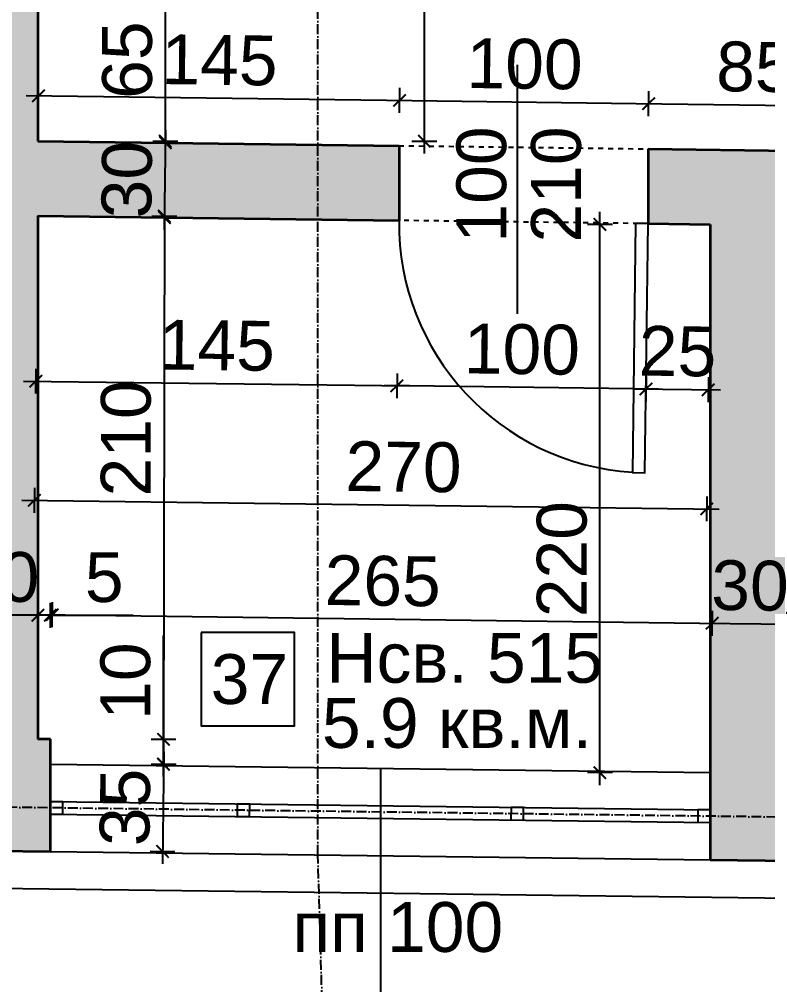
# Model space of a CAD drawing. Header units: inches. Extents: x -72385 to 39588, y -6525 to 66685.
# Drawn here: x -41119.8 to -40819.3, y 1096.1 to 1483.6 of the extents above; entities that cross this region are included whole.
import ezdxf

# ---------------------------------------------------------------- set-up
doc = ezdxf.new("R2010")
doc.units = ezdxf.units.IN
doc.header["$MEASUREMENT"] = 0
doc.linetypes.add('DashDot', pattern=[0.6, 0.4, -0.1, 0, -0.1])
doc.linetypes.add('Hidden', pattern=[0.4, 0.2, -0.2])
for name, color, linetype, lineweight in [('Врати', 251, 'Continuous', 25), ('Изгледни линии', 253, 'Continuous', 25), ('Линия на разрез', 252, 'DashDot', 25), ('Надписи Hсв', 252, 'Continuous', 25), ('Надписи врати', 252, 'Continuous', 25), ('Надписи коти външни', 252, 'Continuous', 25), ('Надписи коти вътрешни', 252, 'Continuous', 25), ('Надписи номера на пом.', 252, 'Continuous', 25), ('Надписи площ', 252, 'Continuous', 25), ('Надписи прозорци', 252, 'Continuous', 25), ('Оси', 252, 'DashDot', 25), ('Прозорци', 251, 'Continuous', 25), ('Пунктир', 253, 'Hidden', 25), ('Разрезни линии', 7, 'Continuous', 35), ('Щрих стени', 254, 'Continuous', 25)]:
    doc.layers.add(name, color=color, linetype=linetype, lineweight=lineweight)
doc.styles.add('Arial Regular', font='arial.ttf')
doc.styles.get("Standard").update_dxf_attribs({"font": 'arial.ttf'})
doc.dimstyles.new('Annotative', dxfattribs={"dimscale": 0, "dimtxt": 20, "dimasz": 5, "dimexe": 5, "dimexo": 5, "dimgap": 5, "dimtad": 1, "dimdec": 0, "dimzin": 0, "dimdsep": 46, "dimtxsty": 'Standard', "dimblk": 'ARCHTICK', "dimcen": 5, "dimdle": 5, "dimadec": 0, "dimazin": 0, "dimtfac": 1, "dimtdec": 0, "dimtofl": 0, "dimtmove": 0, "dimatfit": 3, "dimldrblk": 'ARCHTICK', "dimfxl": 5, "dimfxlon": 1, "dimtolj": 1, "dimtzin": 0, "dimarcsym": 1})

# ---------------------------------------------------------------- blocks, each defined once
blk = doc.blocks.new('_ArchTick')
at = {"color": 0, "linetype": 'ByBlock', "const_width": 0.15}
blk.add_lwpolyline([(-0.5, -0.5), (0.5, 0.5)], dxfattribs=at)
blk = doc.blocks.new('*D1927')
at = {"layer": 'Defpoints', "color": 0, "ltscale": 50, "transparency": 16777216}
for p in [(-41112.59, 1499.73), (-41112.34, 1434.72), (-41061.2, 1434.72)]:
    blk.add_point(p, dxfattribs=at)
at = {"layer": 'Надписи коти вътрешни', "color": 0, "lineweight": -2, "ltscale": 50, "transparency": 16777216}
for p, q in [((-41061.2, 1504.73), (-41061.2, 1429.72)), ((-41066.2, 1499.73), (-41056.2, 1499.73)), ((-41066.2, 1434.72), (-41056.2, 1434.72))]:
    blk.add_line(p, q, dxfattribs=at)
at = {"layer": 'Надписи коти вътрешни', "color": 0, "lineweight": -2, "ltscale": 50, "transparency": 16777216, "xscale": 5, "yscale": 5, "zscale": 5}
for p, rotation in [((-41061.2, 1499.73), 90), ((-41061.2, 1434.72), 270)]:
    blk.add_blockref('_ArchTick', p, dxfattribs=dict(at, rotation=rotation))
at = {"layer": 'Надписи коти вътрешни', "color": 0, "ltscale": 50, "transparency": 16777216, "insert": (-41076.41, 1467.22), "char_height": 20, "attachment_point": 5, "rotation": 90}
blk.add_mtext('\\A1;65', dxfattribs=at)
blk = doc.blocks.new('*D1928')
at = {"layer": 'Defpoints', "color": 0, "ltscale": 50, "transparency": 16777216}
for p in [(-40967.11, 1451.04), (-41112.34, 1434.72), (-40967.34, 1432.87)]:
    blk.add_point(p, dxfattribs=at)
at = {"layer": 'Надписи коти вътрешни', "color": 0, "lineweight": -2, "ltscale": 50, "transparency": 16777216}
for p, q in [((-41112.17, 1447.88), (-41112.04, 1457.88)), ((-40967.17, 1446.04), (-40967.04, 1456.04)), ((-41117.11, 1452.95), (-40962.11, 1450.97))]:
    blk.add_line(p, q, dxfattribs=at)
at = {"layer": 'Надписи коти вътрешни', "color": 0, "lineweight": -2, "ltscale": 50, "transparency": 16777216, "xscale": 5, "yscale": 5, "zscale": 5}
for p, rotation in [((-41112.11, 1452.88), 179.2706286525491), ((-40967.11, 1451.04), 359.2706286525491)]:
    blk.add_blockref('_ArchTick', p, dxfattribs=dict(at, rotation=rotation))
at = {"layer": 'Надписи коти вътрешни', "color": 0, "ltscale": 50, "transparency": 16777216, "insert": (-41039.41, 1467.17), "char_height": 20, "attachment_point": 5, "rotation": 359.2706}
blk.add_mtext('\\A1;145', dxfattribs=at)
blk = doc.blocks.new('*D1929')
at = {"layer": 'Defpoints', "color": 0, "ltscale": 50, "transparency": 16777216}
for p in [(-40867.11, 1449.76), (-40967.34, 1432.87), (-40867.34, 1431.6)]:
    blk.add_point(p, dxfattribs=at)
at = {"layer": 'Надписи коти вътрешни', "color": 0, "lineweight": -2, "ltscale": 50, "transparency": 16777216}
for p, q in [((-40967.17, 1446.04), (-40967.04, 1456.04)), ((-40867.17, 1444.76), (-40867.04, 1454.76)), ((-40972.11, 1451.1), (-40862.11, 1449.7))]:
    blk.add_line(p, q, dxfattribs=at)
at = {"layer": 'Надписи коти вътрешни', "color": 0, "lineweight": -2, "ltscale": 50, "transparency": 16777216, "xscale": 5, "yscale": 5, "zscale": 5}
for p, rotation in [((-40967.11, 1451.04), 179.2706286525463), ((-40867.11, 1449.76), 359.2706286525462)]:
    blk.add_blockref('_ArchTick', p, dxfattribs=dict(at, rotation=rotation))
at = {"layer": 'Надписи коти вътрешни', "color": 0, "ltscale": 50, "transparency": 16777216, "insert": (-40916.91, 1465.61), "char_height": 20, "attachment_point": 5, "rotation": 359.2706}
blk.add_mtext('\\A1;100', dxfattribs=at)
blk = doc.blocks.new('*D1930')
at = {"layer": 'Defpoints', "color": 0, "ltscale": 50, "transparency": 16777216}
for p in [(-40782.11, 1448.68), (-40867.34, 1431.6), (-40782.34, 1430.52)]:
    blk.add_point(p, dxfattribs=at)
at = {"layer": 'Надписи коти вътрешни', "color": 0, "lineweight": -2, "ltscale": 50, "transparency": 16777216}
for p, q in [((-40867.17, 1444.76), (-40867.04, 1454.76)), ((-40782.17, 1443.68), (-40782.04, 1453.68)), ((-40872.11, 1449.83), (-40777.11, 1448.62))]:
    blk.add_line(p, q, dxfattribs=at)
at = {"layer": 'Надписи коти вътрешни', "color": 0, "lineweight": -2, "ltscale": 50, "transparency": 16777216, "xscale": 5, "yscale": 5, "zscale": 5}
for p, rotation in [((-40867.11, 1449.76), 179.2706286525463), ((-40782.11, 1448.68), 359.2706286525462)]:
    blk.add_blockref('_ArchTick', p, dxfattribs=dict(at, rotation=rotation))
at = {"layer": 'Надписи коти вътрешни', "color": 0, "ltscale": 50, "transparency": 16777216, "insert": (-40824.41, 1464.43), "char_height": 20, "attachment_point": 5, "rotation": 359.2706}
blk.add_mtext('\\A1;85', dxfattribs=at)
blk = doc.blocks.new('*D1949')
at = {"layer": 'Defpoints', "color": 0, "ltscale": 50, "transparency": 16777216}
for p in [(-41111.16, 1527.5), (-41112.34, 1434.72), (-40615.38, 1428.39)]:
    blk.add_point(p, dxfattribs=at)
at = {"layer": 'Надписи коти вътрешни', "color": 0, "lineweight": -2, "ltscale": 50, "transparency": 16777216}
for p, q in [((-41111.22, 1522.5), (-41111.09, 1532.5)), ((-40609.2, 1521.11), (-41116.16, 1527.57)), ((-40614.26, 1516.18), (-40614.13, 1526.17))]:
    blk.add_line(p, q, dxfattribs=at)
at = {"layer": 'Надписи коти вътрешни', "color": 0, "lineweight": -2, "ltscale": 50, "transparency": 16777216, "xscale": 5, "yscale": 5, "zscale": 5}
for p, rotation in [((-41111.16, 1527.5), 179.27062686898), ((-40614.2, 1521.18), 359.27062686898)]:
    blk.add_blockref('_ArchTick', p, dxfattribs=dict(at, rotation=rotation))
at = {"layer": 'Надписи коти вътрешни', "color": 0, "ltscale": 50, "transparency": 16777216, "insert": (-40862.48, 1539.55), "char_height": 20, "attachment_point": 5, "rotation": 359.2706}
blk.add_mtext('\\A1;497', dxfattribs=at)
blk = doc.blocks.new('*D1950')
at = {"layer": 'Defpoints', "color": 0, "ltscale": 50, "transparency": 16777216}
for p in [(-41112.34, 1404.71), (-40967.34, 1402.87), (-40968.18, 1336.5)]:
    blk.add_point(p, dxfattribs=at)
at = {"layer": 'Надписи коти вътрешни', "color": 0, "lineweight": -2, "ltscale": 50, "transparency": 16777216}
for p, q in [((-41113.12, 1343.35), (-41113.25, 1333.35)), ((-40968.12, 1341.5), (-40968.25, 1331.5)), ((-41118.18, 1338.41), (-40963.18, 1336.44))]:
    blk.add_line(p, q, dxfattribs=at)
at = {"layer": 'Надписи коти вътрешни', "color": 0, "lineweight": -2, "ltscale": 50, "transparency": 16777216, "xscale": 5, "yscale": 5, "zscale": 5}
for p, rotation in [((-41113.18, 1338.35), 179.2706286525476), ((-40968.18, 1336.5), 359.2706286525476)]:
    blk.add_blockref('_ArchTick', p, dxfattribs=dict(at, rotation=rotation))
at = {"layer": 'Надписи коти вътрешни', "color": 0, "ltscale": 50, "transparency": 16777216, "insert": (-41040.49, 1352.64), "char_height": 20, "attachment_point": 5, "rotation": 359.2706}
blk.add_mtext('\\A1;145', dxfattribs=at)
blk = doc.blocks.new('*D1951')
at = {"layer": 'Defpoints', "color": 0, "ltscale": 50, "transparency": 16777216}
for p in [(-40967.34, 1402.87), (-40867.34, 1401.6), (-40968.18, 1336.5)]:
    blk.add_point(p, dxfattribs=at)
at = {"layer": 'Надписи коти вътрешни', "color": 0, "lineweight": -2, "ltscale": 50, "transparency": 16777216}
for p, q in [((-40968.12, 1341.5), (-40968.25, 1331.5)), ((-40868.12, 1340.23), (-40868.25, 1330.23)), ((-40863.18, 1335.17), (-40973.18, 1336.57))]:
    blk.add_line(p, q, dxfattribs=at)
at = {"layer": 'Надписи коти вътрешни', "color": 0, "lineweight": -2, "ltscale": 50, "transparency": 16777216, "xscale": 5, "yscale": 5, "zscale": 5}
for p, rotation in [((-40968.18, 1336.5), 179.2706286525463), ((-40868.18, 1335.23), 359.2706286525462)]:
    blk.add_blockref('_ArchTick', p, dxfattribs=dict(at, rotation=rotation))
at = {"layer": 'Надписи коти вътрешни', "color": 0, "ltscale": 50, "transparency": 16777216, "insert": (-40917.99, 1351.08), "char_height": 20, "attachment_point": 5, "rotation": 359.2706}
blk.add_mtext('\\A1;100', dxfattribs=at)
blk = doc.blocks.new('*D1952')
at = {"layer": 'Defpoints', "color": 0, "ltscale": 50, "transparency": 16777216}
for p in [(-40867.34, 1401.6), (-40842.34, 1401.28), (-40843.18, 1334.91)]:
    blk.add_point(p, dxfattribs=at)
at = {"layer": 'Надписи коти вътрешни', "color": 0, "lineweight": -2, "ltscale": 50, "transparency": 16777216}
for p, q in [((-40868.12, 1340.23), (-40868.25, 1330.23)), ((-40843.12, 1339.91), (-40843.25, 1329.91)), ((-40873.18, 1335.29), (-40838.18, 1334.85))]:
    blk.add_line(p, q, dxfattribs=at)
at = {"layer": 'Надписи коти вътрешни', "color": 0, "lineweight": -2, "ltscale": 50, "transparency": 16777216, "xscale": 5, "yscale": 5, "zscale": 5}
for p, rotation in [((-40868.18, 1335.23), 179.2706286525463), ((-40843.18, 1334.91), 359.2706286525462)]:
    blk.add_blockref('_ArchTick', p, dxfattribs=dict(at, rotation=rotation))
at = {"layer": 'Надписи коти вътрешни', "color": 0, "ltscale": 50, "transparency": 16777216, "insert": (-40855.49, 1350.28), "char_height": 20, "attachment_point": 5, "rotation": 359.2706}
blk.add_mtext('\\A1;25', dxfattribs=at)
blk = doc.blocks.new('*D8291')
at = {"layer": 'Defpoints', "color": 0, "ltscale": 50, "transparency": 16777216}
for p in [(-41112.34, 1404.71), (-41112.66, 1194.7), (-41061.9, 1194.62)]:
    blk.add_point(p, dxfattribs=at)
at = {"layer": 'Надписи коти вътрешни', "color": 0, "lineweight": -2, "ltscale": 50, "transparency": 16777216}
for p, q in [((-41061.57, 1409.64), (-41061.91, 1189.62)), ((-41066.58, 1404.65), (-41056.58, 1404.63)), ((-41066.9, 1194.63), (-41056.9, 1194.62))]:
    blk.add_line(p, q, dxfattribs=at)
at = {"layer": 'Надписи коти вътрешни', "color": 0, "lineweight": -2, "ltscale": 50, "transparency": 16777216, "xscale": 5, "yscale": 5, "zscale": 5}
for p, rotation in [((-41061.58, 1404.64), 89.91317784956385), ((-41061.9, 1194.62), 269.9131778495639)]:
    blk.add_blockref('_ArchTick', p, dxfattribs=dict(at, rotation=rotation))
at = {"layer": 'Надписи коти вътрешни', "color": 0, "ltscale": 50, "transparency": 16777216, "insert": (-41076.93, 1315.39), "char_height": 20, "attachment_point": 5, "rotation": 89.9132}
blk.add_mtext('\\A1;210', dxfattribs=at)
blk = doc.blocks.new('*D7970')
at = {"layer": 'Defpoints', "color": 0, "ltscale": 50, "transparency": 16777216}
for p in [(-41107.34, 1194.63), (-41061.91, 1194.63), (-41107.34, 1184.63)]:
    blk.add_point(p, dxfattribs=at)
at = {"layer": 'Надписи коти вътрешни', "color": 0, "lineweight": -2, "ltscale": 50, "transparency": 16777216}
for p, q in [((-41061.91, 1194.63), (-41061.91, 1236.33)), ((-41066.91, 1194.63), (-41056.91, 1194.63)), ((-41061.91, 1179.63), (-41061.91, 1194.63)), ((-41066.91, 1184.63), (-41056.91, 1184.63))]:
    blk.add_line(p, q, dxfattribs=at)
at = {"layer": 'Надписи коти вътрешни', "color": 0, "lineweight": -2, "ltscale": 50, "transparency": 16777216, "xscale": 5, "yscale": 5, "zscale": 5}
for p, rotation in [((-41061.91, 1194.63), 90), ((-41061.91, 1184.63), 270)]:
    blk.add_blockref('_ArchTick', p, dxfattribs=dict(at, rotation=rotation))
at = {"layer": 'Надписи коти вътрешни', "color": 0, "ltscale": 50, "transparency": 16777216, "insert": (-41077.12, 1217.98), "char_height": 20, "attachment_point": 5, "rotation": 90}
blk.add_mtext('\\A1;10', dxfattribs=at)
blk = doc.blocks.new('*D8290')
at = {"layer": 'Defpoints', "color": 0, "ltscale": 50, "transparency": 16777216}
for p in [(-40886.67, 1401.28), (-40842.34, 1401.28), (-40842.34, 1181.26)]:
    blk.add_point(p, dxfattribs=at)
at = {"layer": 'Надписи коти вътрешни', "color": 0, "lineweight": -2, "ltscale": 50, "transparency": 16777216}
for p, q in [((-40886.67, 1176.26), (-40886.67, 1406.28)), ((-40881.67, 1401.28), (-40891.67, 1401.28)), ((-40881.67, 1181.26), (-40891.67, 1181.26))]:
    blk.add_line(p, q, dxfattribs=at)
at = {"layer": 'Надписи коти вътрешни', "color": 0, "lineweight": -2, "ltscale": 50, "transparency": 16777216, "xscale": 5, "yscale": 5, "zscale": 5}
for p, rotation in [((-40886.67, 1401.28), 90), ((-40886.67, 1181.26), 270)]:
    blk.add_blockref('_ArchTick', p, dxfattribs=dict(at, rotation=rotation))
at = {"layer": 'Надписи коти вътрешни', "color": 0, "ltscale": 50, "transparency": 16777216, "insert": (-40901.88, 1266.92), "char_height": 20, "attachment_point": 5, "rotation": 90}
blk.add_mtext('\\A1;220', dxfattribs=at)
blk = doc.blocks.new('*D8286')
at = {"layer": 'Defpoints', "color": 0, "ltscale": 50, "transparency": 16777216}
for p in [(-41112.34, 1404.71), (-40842.34, 1401.28), (-40843.79, 1287.11)]:
    blk.add_point(p, dxfattribs=at)
at = {"layer": 'Надписи коти вътрешни', "color": 0, "lineweight": -2, "ltscale": 50, "transparency": 16777216}
for p, q in [((-41113.73, 1295.55), (-41113.85, 1285.55)), ((-41118.79, 1290.61), (-40838.79, 1287.05)), ((-40843.73, 1292.11), (-40843.85, 1282.11))]:
    blk.add_line(p, q, dxfattribs=at)
at = {"layer": 'Надписи коти вътрешни', "color": 0, "lineweight": -2, "ltscale": 50, "transparency": 16777216, "xscale": 5, "yscale": 5, "zscale": 5}
for p, rotation in [((-41113.79, 1290.55), 179.270628652547), ((-40843.79, 1287.11), 359.270628652547)]:
    blk.add_blockref('_ArchTick', p, dxfattribs=dict(at, rotation=rotation))
at = {"layer": 'Надписи коти вътрешни', "color": 0, "ltscale": 50, "transparency": 16777216, "insert": (-40965.52, 1303.88), "char_height": 20, "attachment_point": 5, "rotation": 359.2706}
blk.add_mtext('\\A1;270', dxfattribs=at)
blk = doc.blocks.new('*D1900')
at = {"layer": 'Defpoints', "color": 0, "ltscale": 50, "transparency": 16777216}
for p in [(-40841.57, 1241.22), (-41107.34, 1184.63), (-40842.34, 1181.26)]:
    blk.add_point(p, dxfattribs=at)
at = {"layer": 'Надписи коти вътрешни', "color": 0, "lineweight": -2, "ltscale": 50, "transparency": 16777216}
for p, q in [((-41106.64, 1239.6), (-41106.51, 1249.6)), ((-41111.57, 1244.66), (-40836.57, 1241.16)), ((-40841.64, 1236.22), (-40841.51, 1246.22))]:
    blk.add_line(p, q, dxfattribs=at)
at = {"layer": 'Надписи коти вътрешни', "color": 0, "lineweight": -2, "ltscale": 50, "transparency": 16777216, "xscale": 5, "yscale": 5, "zscale": 5}
for p, rotation in [((-41106.57, 1244.6), 179.2706286525478), ((-40841.57, 1241.22), 359.2706286525477)]:
    blk.add_blockref('_ArchTick', p, dxfattribs=dict(at, rotation=rotation))
at = {"layer": 'Надписи коти вътрешни', "color": 0, "ltscale": 50, "transparency": 16777216, "insert": (-40973.88, 1258.12), "char_height": 20, "attachment_point": 5, "rotation": 359.2706}
blk.add_mtext('\\A1;265', dxfattribs=at)
blk = doc.blocks.new('*D1955')
at = {"layer": 'Defpoints', "color": 0, "ltscale": 50, "transparency": 16777216}
for p in [(-41112.34, 1754.74), (-40957.15, 1754.74), (-41112.34, 1434.72)]:
    blk.add_point(p, dxfattribs=at)
at = {"layer": 'Надписи коти вътрешни', "color": 0, "lineweight": -2, "ltscale": 50, "transparency": 16777216}
for p, q in [((-40957.15, 1429.72), (-40957.15, 1759.74)), ((-40962.15, 1754.74), (-40952.15, 1754.74)), ((-40962.15, 1434.72), (-40952.15, 1434.72))]:
    blk.add_line(p, q, dxfattribs=at)
at = {"layer": 'Надписи коти вътрешни', "color": 0, "lineweight": -2, "ltscale": 50, "transparency": 16777216, "xscale": 5, "yscale": 5, "zscale": 5}
for p, rotation in [((-40957.15, 1754.74), 90), ((-40957.15, 1434.72), 270)]:
    blk.add_blockref('_ArchTick', p, dxfattribs=dict(at, rotation=rotation))
at = {"layer": 'Надписи коти вътрешни', "color": 0, "ltscale": 50, "transparency": 16777216, "insert": (-40972.37, 1594.73), "char_height": 20, "attachment_point": 5, "rotation": 90}
blk.add_mtext('\\A1;320', dxfattribs=at)
blk = doc.blocks.new('*D6354')
at = {"layer": 'Defpoints', "color": 0, "ltscale": 50, "transparency": 16777216}
for p in [(-41142.34, 1150.08), (-41107.34, 1149.63), (-41110.3, 917.15)]:
    blk.add_point(p, dxfattribs=at)
at = {"layer": 'Надписи коти външни', "color": 0, "lineweight": -2, "ltscale": 50, "transparency": 16777216}
for p, q in [((-41145.23, 922.59), (-41145.36, 912.6)), ((-41110.23, 922.15), (-41110.36, 912.15)), ((-41150.3, 917.66), (-41105.3, 917.09))]:
    blk.add_line(p, q, dxfattribs=at)
at = {"layer": 'Надписи коти външни', "color": 0, "lineweight": -2, "ltscale": 50, "transparency": 16777216, "xscale": 5, "yscale": 5, "zscale": 5}
for p, rotation in [((-41145.3, 917.59), 179.2706286525405), ((-41110.3, 917.15), 359.2706286525404)]:
    blk.add_blockref('_ArchTick', p, dxfattribs=dict(at, rotation=rotation))
at = {"layer": 'Надписи коти външни', "color": 0, "ltscale": 50, "transparency": 16777216, "insert": (-41127.6, 932.59), "char_height": 20, "attachment_point": 5, "rotation": 359.2706}
blk.add_mtext('\\A1;35', dxfattribs=at)
blk = doc.blocks.new('*D6355')
at = {"layer": 'Defpoints', "color": 0, "ltscale": 50, "transparency": 16777216}
for p in [(-41107.34, 1149.63), (-40842.34, 1146.26), (-40845.3, 913.78)]:
    blk.add_point(p, dxfattribs=at)
at = {"layer": 'Надписи коти външни', "color": 0, "lineweight": -2, "ltscale": 50, "transparency": 16777216}
for p, q in [((-41110.23, 922.15), (-41110.36, 912.15)), ((-40845.23, 918.78), (-40845.36, 908.78)), ((-41115.3, 917.21), (-40840.3, 913.71))]:
    blk.add_line(p, q, dxfattribs=at)
at = {"layer": 'Надписи коти външни', "color": 0, "lineweight": -2, "ltscale": 50, "transparency": 16777216, "xscale": 5, "yscale": 5, "zscale": 5}
for p, rotation in [((-41110.3, 917.15), 179.270628652547), ((-40845.3, 913.78), 359.270628652547)]:
    blk.add_blockref('_ArchTick', p, dxfattribs=dict(at, rotation=rotation))
at = {"layer": 'Надписи коти външни', "color": 0, "ltscale": 50, "transparency": 16777216, "insert": (-40977.6, 930.67), "char_height": 20, "attachment_point": 5, "rotation": 359.2706}
blk.add_mtext('\\A1;265', dxfattribs=at)
blk = doc.blocks.new('*D6396')
at = {"layer": 'Defpoints', "color": 0, "ltscale": 50, "transparency": 16777216}
for p in [(-40842.34, 1146.26), (-40807.34, 1145.81), (-40810.3, 913.33)]:
    blk.add_point(p, dxfattribs=at)
at = {"layer": 'Надписи коти външни', "color": 0, "lineweight": -2, "ltscale": 50, "transparency": 16777216}
for p, q in [((-40845.23, 918.78), (-40845.36, 908.78)), ((-40810.23, 918.33), (-40810.36, 908.33)), ((-40850.3, 913.84), (-40805.3, 913.27))]:
    blk.add_line(p, q, dxfattribs=at)
at = {"layer": 'Надписи коти външни', "color": 0, "lineweight": -2, "ltscale": 50, "transparency": 16777216, "xscale": 5, "yscale": 5, "zscale": 5}
for p, rotation in [((-40845.3, 913.78), 179.2706286525522), ((-40810.3, 913.33), 359.2706286525522)]:
    blk.add_blockref('_ArchTick', p, dxfattribs=dict(at, rotation=rotation))
at = {"layer": 'Надписи коти външни', "color": 0, "ltscale": 50, "transparency": 16777216, "insert": (-40827.6, 928.77), "char_height": 20, "attachment_point": 5, "rotation": 359.2706}
blk.add_mtext('\\A1;35', dxfattribs=at)
blk = doc.blocks.new('*D6427')
at = {"layer": 'Defpoints', "color": 0, "ltscale": 50, "transparency": 16777216}
for p in [(-52317.34, 1292.34), (-40222.34, 1138.36), (-40226.57, 805.89)]:
    blk.add_point(p, dxfattribs=at)
at = {"layer": 'Надписи коти външни', "color": 0, "lineweight": -2, "ltscale": 50, "transparency": 16777216}
for p, q in [((-52321.51, 964.87), (-52321.63, 954.87)), ((-52326.57, 959.93), (-40221.57, 805.83)), ((-40226.51, 810.89), (-40226.63, 800.89))]:
    blk.add_line(p, q, dxfattribs=at)
at = {"layer": 'Надписи коти външни', "color": 0, "lineweight": -2, "ltscale": 50, "transparency": 16777216, "xscale": 5, "yscale": 5, "zscale": 5}
for p, rotation in [((-52321.57, 959.87), 179.2706286525472), ((-40226.57, 805.89), 359.2706286525473)]:
    blk.add_blockref('_ArchTick', p, dxfattribs=dict(at, rotation=rotation))
at = {"layer": 'Надписи коти външни', "color": 0, "ltscale": 50, "transparency": 16777216, "insert": (-46273.88, 898.09), "char_height": 20, "attachment_point": 5, "rotation": 359.2706}
blk.add_mtext('\\A1;12095', dxfattribs=at)
blk = doc.blocks.new('*D7909')
at = {"layer": 'Defpoints', "color": 0, "ltscale": 10, "transparency": 16777216}
for p in [(-41107.34, 1244.42), (-41112.34, 1194.7), (-41107.34, 1194.7)]:
    blk.add_point(p, dxfattribs=at)
at = {"layer": 'Надписи коти вътрешни', "color": 0, "lineweight": -2, "ltscale": 10, "transparency": 16777216}
for p, q in [((-41112.34, 1239.42), (-41112.34, 1249.42)), ((-41107.34, 1239.42), (-41107.34, 1249.42)), ((-41112.34, 1244.42), (-41117.34, 1244.42)), ((-41107.34, 1244.42), (-41074.08, 1244.42))]:
    blk.add_line(p, q, dxfattribs=at)
at = {"layer": 'Надписи коти вътрешни', "color": 0, "lineweight": -2, "ltscale": 10, "transparency": 16777216, "xscale": 5, "yscale": 5, "zscale": 5}
blk.add_blockref('_ArchTick', (-41112.34, 1244.42), dxfattribs=at)
at = {"layer": 'Надписи коти вътрешни', "color": 0, "lineweight": -2, "ltscale": 10, "transparency": 16777216, "xscale": 5, "yscale": 5, "zscale": 5, "rotation": 180}
blk.add_blockref('_ArchTick', (-41107.34, 1244.42), dxfattribs=at)
at = {"layer": 'Надписи коти вътрешни', "color": 0, "ltscale": 10, "transparency": 16777216, "insert": (-41085.71, 1259.59), "char_height": 20, "attachment_point": 5}
blk.add_mtext('\\A1;5', dxfattribs=at)
blk = doc.blocks.new('*D7910')
at = {"layer": 'Defpoints', "color": 0, "ltscale": 10, "transparency": 16777216}
for p in [(-40811.57, 1240.84), (-40842.34, 1181.26), (-40812.34, 1180.88)]:
    blk.add_point(p, dxfattribs=at)
at = {"layer": 'Надписи коти вътрешни', "color": 0, "lineweight": -2, "ltscale": 10, "transparency": 16777216}
for p, q in [((-40841.64, 1236.22), (-40841.51, 1246.22)), ((-40811.64, 1235.84), (-40811.51, 1245.84)), ((-40846.57, 1241.29), (-40806.57, 1240.78))]:
    blk.add_line(p, q, dxfattribs=at)
at = {"layer": 'Надписи коти вътрешни', "color": 0, "lineweight": -2, "ltscale": 10, "transparency": 16777216, "xscale": 5, "yscale": 5, "zscale": 5}
for p, rotation in [((-40841.57, 1241.22), 179.2706286526192), ((-40811.57, 1240.84), 359.2706286526192)]:
    blk.add_blockref('_ArchTick', p, dxfattribs=dict(at, rotation=rotation))
at = {"layer": 'Надписи коти вътрешни', "color": 0, "ltscale": 10, "transparency": 16777216, "insert": (-40826.38, 1256.25), "char_height": 20, "attachment_point": 5, "rotation": 359.2706}
blk.add_mtext('\\A1;30', dxfattribs=at)
blk = doc.blocks.new('*D7969')
at = {"layer": 'Defpoints', "color": 0, "ltscale": 10, "transparency": 16777216}
for p in [(-41112.34, 1434.72), (-41112.72, 1404.72), (-41061.53, 1404.07)]:
    blk.add_point(p, dxfattribs=at)
at = {"layer": 'Надписи коти вътрешни', "color": 0, "lineweight": -2, "ltscale": 10, "transparency": 16777216}
for p, q in [((-41061.08, 1439.07), (-41061.59, 1399.07)), ((-41066.14, 1434.13), (-41056.15, 1434)), ((-41066.53, 1404.13), (-41056.53, 1404))]:
    blk.add_line(p, q, dxfattribs=at)
at = {"layer": 'Надписи коти вътрешни', "color": 0, "lineweight": -2, "ltscale": 10, "transparency": 16777216, "xscale": 5, "yscale": 5, "zscale": 5}
for p, rotation in [((-41061.15, 1434.07), 89.27062865254923), ((-41061.53, 1404.07), 269.2706286525492)]:
    blk.add_blockref('_ArchTick', p, dxfattribs=dict(at, rotation=rotation))
at = {"layer": 'Надписи коти вътрешни', "color": 0, "ltscale": 10, "transparency": 16777216, "insert": (-41076.55, 1419.26), "char_height": 20, "attachment_point": 5, "rotation": 89.2706}
blk.add_mtext('\\A1;30', dxfattribs=at)
blk = doc.blocks.new('*D7978')
at = {"layer": 'Defpoints', "color": 0, "ltscale": 10, "transparency": 16777216}
for p in [(-41142.34, 1244.42), (-41142.34, 1194.7), (-41112.34, 1194.7)]:
    blk.add_point(p, dxfattribs=at)
at = {"layer": 'Надписи коти вътрешни', "color": 0, "lineweight": -2, "ltscale": 10, "transparency": 16777216}
for p, q in [((-41142.34, 1239.42), (-41142.34, 1249.42)), ((-41112.34, 1239.42), (-41112.34, 1249.42)), ((-41107.34, 1244.42), (-41147.34, 1244.42))]:
    blk.add_line(p, q, dxfattribs=at)
at = {"layer": 'Надписи коти вътрешни', "color": 0, "lineweight": -2, "ltscale": 10, "transparency": 16777216, "xscale": 5, "yscale": 5, "zscale": 5, "rotation": 180}
blk.add_blockref('_ArchTick', (-41142.34, 1244.42), dxfattribs=at)
at = {"layer": 'Надписи коти вътрешни', "color": 0, "lineweight": -2, "ltscale": 10, "transparency": 16777216, "xscale": 5, "yscale": 5, "zscale": 5}
blk.add_blockref('_ArchTick', (-41112.34, 1244.42), dxfattribs=at)
at = {"layer": 'Надписи коти вътрешни', "color": 0, "ltscale": 10, "transparency": 16777216, "insert": (-41127.34, 1259.64), "char_height": 20, "attachment_point": 5}
blk.add_mtext('\\A1;30', dxfattribs=at)
blk = doc.blocks.new('*D8077')
at = {"layer": 'Defpoints', "color": 0, "ltscale": 10, "transparency": 16777216}
for p in [(-41102.87, 1185.15), (-41103.31, 1150.16), (-41062.3, 1149.64)]:
    blk.add_point(p, dxfattribs=at)
at = {"layer": 'Надписи коти вътрешни', "color": 0, "lineweight": -2, "ltscale": 10, "transparency": 16777216}
for p, q in [((-41061.79, 1189.63), (-41062.36, 1144.64)), ((-41066.85, 1184.7), (-41056.85, 1184.57)), ((-41067.3, 1149.7), (-41057.3, 1149.57))]:
    blk.add_line(p, q, dxfattribs=at)
at = {"layer": 'Надписи коти вътрешни', "color": 0, "lineweight": -2, "ltscale": 10, "transparency": 16777216, "xscale": 5, "yscale": 5, "zscale": 5}
for p, rotation in [((-41061.85, 1184.63), 89.2706286525334), ((-41062.3, 1149.64), 269.2706286525334)]:
    blk.add_blockref('_ArchTick', p, dxfattribs=dict(at, rotation=rotation))
at = {"layer": 'Надписи коти вътрешни', "color": 0, "ltscale": 10, "transparency": 16777216, "insert": (-41077.29, 1167.33), "char_height": 20, "attachment_point": 5, "rotation": 89.2706}
blk.add_mtext('\\A1;35', dxfattribs=at)

msp = doc.modelspace()

# ---------------------------------------------------------------- hatches: boundary and pattern name
at = {"layer": 'Щрих стени', "ltscale": 10}
h = msp.add_hatch(color=256, dxfattribs=at)
h.dxf.hatch_style = 1
h.paths.add_polyline_path([(-41112.34, 1404.71), (-40967.34, 1402.87), (-40967.34, 1432.87), (-41112.34, 1434.72), (-41112.34, 1499.72), (-41142.34, 1500.1), (-41142.34, 1150.08), (-41107.34, 1149.63), (-41107.34, 1194.63), (-41112.34, 1194.7)])
h.paths.add_polyline_path([(-40782.34, 1430.52), (-40867.34, 1431.6), (-40867.34, 1401.6), (-40842.34, 1401.28), (-40842.34, 1181.26), (-40842.34, 1146.26), (-40807.34, 1145.81), (-40807.34, 1180.81), (-40812.34, 1180.88), (-40812.34, 1400.9), (-40782.34, 1400.51)])
h.paths.add_polyline_path([(-40207.34, 1423.2), (-40682.34, 1429.24), (-40682.34, 1399.24), (-40337.34, 1394.85), (-40337.34, 1379.85), (-40257.34, 1378.83), (-40257.34, 1173.81), (-40542.34, 1177.44), (-40542.34, 1142.44), (-40222.34, 1138.36), (-40222.34, 1403.39), (-40207.34, 1403.19)])
h.paths.add_polyline_path([(-40222.34, 2498.47), (-40257.34, 2498.92), (-40257.34, 1773.86), (-40422.34, 1775.96), (-40422.34, 1815.96), (-40452.34, 1816.35), (-40452.34, 1776.34), (-40932.34, 1782.45), (-40932.34, 1807.46), (-40962.34, 1807.84), (-40962.34, 1782.84), (-40987.34, 1783.15), (-40987.34, 1753.15), (-40207.34, 1743.22), (-40207.34, 1763.22), (-40222.34, 1763.41)])
h.paths.add_polyline_path([(-40932.34, 2757.53), (-40917.34, 2757.34), (-40917.34, 2787.34), (-40962.34, 2787.92), (-40962.34, 1907.85), (-40932.34, 1907.46)])
h.paths.add_polyline_path([(-40422.34, 2781.04), (-40662.34, 2784.1), (-40662.34, 2809.1), (-40692.34, 2809.48), (-40692.34, 2784.48), (-40817.34, 2786.07), (-40817.34, 2756.07), (-40452.34, 2751.42), (-40452.34, 1916.35), (-40422.34, 1915.97)])
h.paths.add_polyline_path([(-40662.34, 2384.07), (-40697.34, 2384.51), (-40697.34, 2339.51), (-40662.34, 2339.06)], flags=17)
h.paths.add_polyline_path([(-40222.34, 2973.51), (-40717.34, 2979.81), (-40717.34, 2964.81), (-40742.34, 2965.13), (-40742.34, 2945.13), (-40692.34, 2944.49), (-40692.34, 2939.49), (-40662.34, 2939.11), (-40662.34, 2944.11), (-40257.34, 2938.96), (-40257.34, 2638.93), (-40222.34, 2638.49)])

# ---------------------------------------------------------------- linework, layer by layer
at = {"layer": 'Врати', "ltscale": 50}
msp.add_lwpolyline([(-40867.34, 1401.6), (-40872.34, 1401.66), (-40873.61, 1301.67), (-40868.61, 1301.6)], close=True, dxfattribs=at)
msp.add_arc((-40867.34, 1401.6), 100, 179.2706, 266.4046, dxfattribs=at)
at = {"layer": 'Изгледни линии', "ltscale": 50}
for p, q in [((-47152.34, 1211.59), (-40527.34, 1127.25)), ((-41107.34, 1184.63), (-40842.34, 1181.26)), ((-41107.34, 1149.63), (-40842.34, 1146.26))]:
    msp.add_line(p, q, dxfattribs=at)
at = {"layer": 'Линия на разрез', "ltscale": 10}
for p, q in [((-40999.92, 1148.26), (-40999.92, 3115.76)), ((-40995.91, 1010.69), (-40999.92, 1148.26))]:
    msp.add_line(p, q, dxfattribs=at)
at = {"layer": 'Надписи врати', "ltscale": 50}
msp.add_line((-40919.8, 1365.33), (-40919.8, 1465.33), dxfattribs=at)
at = {"layer": 'Надписи номера на пом.', "ltscale": 50}
msp.add_lwpolyline([(-41046.8, 1237.49), (-41046.8, 1199.99), (-41009.3, 1199.99), (-41009.3, 1237.49)], close=True, dxfattribs=at)
at = {"layer": 'Надписи прозорци', "ltscale": 50}
msp.add_line((-40974.84, 1182.95), (-40974.84, 1039.8), dxfattribs=at)
at = {"layer": 'Оси', "ltscale": 10}
msp.add_line((-39839.84, 1151), (-52699.84, 1314.71), dxfattribs=at)
at = {"layer": 'Прозорци', "ltscale": 50}
for p, q in [((-41107.34, 1169.63), (-40842.34, 1166.26)), ((-41107.34, 1164.63), (-40842.34, 1161.26))]:
    msp.add_line(p, q, dxfattribs=at)
for points in [[(-41107.34, 1164.63), (-41102.34, 1164.57), (-41102.27, 1169.57), (-41107.27, 1169.63), (-41107.34, 1164.63)], [(-41032.35, 1163.68), (-41027.35, 1163.61), (-41027.29, 1168.61), (-41032.29, 1168.68), (-41032.35, 1163.68)], [(-40922.39, 1162.28), (-40917.39, 1162.21), (-40917.33, 1167.21), (-40922.32, 1167.28), (-40922.39, 1162.28)], [(-40847.4, 1161.33), (-40842.4, 1161.26), (-40842.34, 1166.26), (-40847.34, 1166.33), (-40847.4, 1161.33)]]:
    msp.add_lwpolyline(points, dxfattribs=at)
at = {"layer": 'Пунктир', "ltscale": 10}
for p, q in [((-40967.34, 1432.87), (-40867.34, 1431.6)), ((-40867.34, 1401.6), (-40967.34, 1402.87))]:
    msp.add_line(p, q, dxfattribs=at)
at = {"layer": 'Разрезни линии', "ltscale": 50}
for p, q in [((-41112.34, 1499.72), (-41112.34, 1434.72)), ((-41112.34, 1434.72), (-40967.34, 1432.87)), ((-40967.34, 1432.87), (-40967.34, 1402.87)), ((-40867.34, 1431.6), (-40782.34, 1430.52)), ((-40867.34, 1431.6), (-40867.34, 1401.6)), ((-41112.34, 1404.71), (-40967.34, 1402.87)), ((-41112.34, 1404.71), (-41112.34, 1194.7)), ((-40867.34, 1401.6), (-40842.34, 1401.28)), ((-40842.34, 1401.28), (-40842.34, 1181.26)), ((-41107.34, 1194.63), (-41112.34, 1194.7)), ((-41107.34, 1149.63), (-41107.34, 1194.63)), ((-40842.34, 1181.26), (-40842.34, 1146.26)), ((-41142.34, 1150.08), (-41107.34, 1149.63)), ((-40842.34, 1146.26), (-40807.34, 1145.81))]:
    msp.add_line(p, q, dxfattribs=at)

# ---------------------------------------------------------------- texts
at = {"layer": 'Надписи Hсв', "ltscale": 100, "insert": (-40996.53, 1237.32), "char_height": 20, "width": 180.4891, "attachment_point": 1, "style": 'Arial Regular'}
msp.add_mtext('\\pxt8;Hсв. 515', dxfattribs=at)
at = {"layer": 'Надписи врати', "ltscale": 100, "char_height": 20, "width": 180.4891, "attachment_point": 1, "rotation": 90, "style": 'Arial Regular'}
for s, insert in [('100', (-40944.31, 1393.99)), ('210', (-40914.31, 1393.99))]:
    msp.add_mtext(s, dxfattribs=dict(at, insert=insert))
at = {"layer": 'Надписи номера на пом.', "ltscale": 100, "insert": (-41117.65, 1228.8), "char_height": 20, "width": 180.4891, "attachment_point": 1, "style": 'Arial Regular'}
msp.add_mtext('\\pxqc;37', dxfattribs=at)
at = {"layer": 'Надписи площ', "ltscale": 100, "insert": (-40998.28, 1211.17), "char_height": 20, "width": 180.4891, "attachment_point": 1, "style": 'Arial Regular'}
msp.add_mtext('5.9 кв.м.', dxfattribs=at)
at = {"layer": 'Надписи прозорци', "ltscale": 100, "insert": (-41010.15, 1129.3), "char_height": 20, "width": 180.4891, "attachment_point": 1, "style": 'Arial Regular'}
msp.add_mtext('пп 100', dxfattribs=at)

# ---------------------------------------------------------------- dimensions: what is measured, and where the dimension line sits
at = {"layer": 'Надписи коти външни', "ltscale": 50}
dim = msp.add_aligned_dim(p1=(-52317.34, 1292.34), p2=(-40222.34, 1138.36), distance=-332.5, text='12095', dimstyle='Annotative', override={"dimscale": 0, "dimtix": 0, "dimtofl": 0, "dimtmove": 0, "dimatfit": 3}, dxfattribs=at)
dim.commit()
dim.dimension.update_dxf_attribs({"geometry": '*D6427', "text_midpoint": (-46273.88, 898.09)})
for base, p1, p2, picture, middle in [((-41110.3, 917.15), (-41142.34, 1150.08), (-41107.34, 1149.63), '*D6354', (-41127.8, 917.37)), ((-40810.3, 913.33), (-40842.34, 1146.26), (-40807.34, 1145.81), '*D6396', (-40827.8, 913.55))]:
    dim = msp.add_linear_dim(base=base, p1=p1, p2=p2, angle=359.2706, dimstyle='Annotative', override={"dimscale": 0, "dimtix": 0, "dimtofl": 0, "dimtmove": 0, "dimatfit": 3}, dxfattribs=at)
    dim.commit()
    dim.dimension.update_dxf_attribs({"geometry": picture, "text_midpoint": middle, "dimtype": 129})
dim = msp.add_aligned_dim(p1=(-41107.34, 1149.63), p2=(-40842.34, 1146.26), distance=-232.5, dimstyle='Annotative', override={"dimscale": 0, "dimtix": 0, "dimtofl": 0, "dimtmove": 0, "dimatfit": 3}, dxfattribs=at)
dim.commit()
dim.dimension.update_dxf_attribs({"geometry": '*D6355', "text_midpoint": (-40977.6, 930.67)})
at = {"layer": 'Надписи коти вътрешни', "ltscale": 50}
for p1, p2, distance, picture, middle in [((-41112.34, 1434.72), (-41112.34, 1754.74), -155.19, '*D1955', (-40972.37, 1594.73)), ((-40615.38, 1428.39), (-41112.34, 1434.72), -92.79, '*D1949', (-40862.48, 1539.55)), ((-41112.34, 1434.72), (-40967.34, 1432.87), 18.17, '*D1928', (-41039.41, 1467.17)), ((-40967.34, 1432.87), (-40867.34, 1431.6), 18.17, '*D1929', (-40916.91, 1465.61)), ((-40867.34, 1431.6), (-40782.34, 1430.52), 18.17, '*D1930', (-40824.41, 1464.43)), ((-41112.34, 1404.71), (-40967.34, 1402.87), -66.37, '*D1950', (-41040.49, 1352.64)), ((-40867.34, 1401.6), (-40967.34, 1402.87), 66.37, '*D1951', (-40917.99, 1351.08)), ((-41107.34, 1184.63), (-40842.34, 1181.26), 59.97, '*D1900', (-40973.88, 1258.12))]:
    dim = msp.add_aligned_dim(p1=p1, p2=p2, distance=distance, dimstyle='Annotative', override={"dimscale": 0, "dimtix": 0, "dimtofl": 0, "dimtmove": 0, "dimatfit": 3}, dxfattribs=at)
    dim.commit()
    dim.dimension.update_dxf_attribs({"geometry": picture, "text_midpoint": middle})
dim = msp.add_linear_dim(base=(-41061.2, 1434.72), p1=(-41112.59, 1499.73), p2=(-41112.34, 1434.72), angle=90, dimstyle='Annotative', override={"dimscale": 0, "dimtix": 0, "dimtofl": 0, "dimtmove": 0, "dimatfit": 3}, dxfattribs=at)
dim.commit()
dim.dimension.update_dxf_attribs({"geometry": '*D1927', "text_midpoint": (-41076.41, 1467.22)})
at = {"layer": 'Надписи коти вътрешни', "ltscale": 10}
for base, p1, p2, angle, picture, middle in [((-41061.53, 1404.07), (-41112.34, 1434.72), (-41112.72, 1404.72), 269.2706, '*D7969', (-41061.34, 1419.07)), ((-41142.34, 1244.42), (-41112.34, 1194.7), (-41142.34, 1194.7), 180, '*D7978', (-41127.34, 1244.42)), ((-40811.57, 1240.84), (-40842.34, 1181.26), (-40812.34, 1180.88), 359.2706, '*D7910', (-40826.57, 1241.03)), ((-41062.3, 1149.64), (-41102.87, 1185.15), (-41103.31, 1150.16), 269.2706, '*D8077', (-41062.07, 1167.13))]:
    dim = msp.add_linear_dim(base=base, p1=p1, p2=p2, angle=angle, dimstyle='Annotative', override={"dimscale": 0, "dimtix": 0, "dimtofl": 0, "dimtmove": 0, "dimatfit": 3}, dxfattribs=at)
    dim.commit()
    dim.dimension.update_dxf_attribs({"geometry": picture, "text_midpoint": middle, "dimtype": 129})
at = {"layer": 'Надписи коти вътрешни', "ltscale": 50}
for base, p1, p2, angle, picture, middle, dimtype in [((-41061.9, 1194.62), (-41112.34, 1404.71), (-41112.66, 1194.7), 269.9132, '*D8291', (-41061.72, 1315.36), 129), ((-40843.79, 1287.11), (-41112.34, 1404.71), (-40842.34, 1401.28), 359.2706, '*D8286', (-40965.71, 1288.66), 129), ((-40886.67, 1401.28), (-40842.34, 1181.26), (-40842.34, 1401.28), 90, '*D8290', (-40886.67, 1266.92), 128), ((-40843.18, 1334.91), (-40867.34, 1401.6), (-40842.34, 1401.28), 359.2706, '*D1952', (-40855.68, 1335.07), 129), ((-41061.91, 1194.63), (-41107.34, 1184.63), (-41107.34, 1194.63), 90, '*D7970', (-41061.91, 1217.98), 128)]:
    dim = msp.add_linear_dim(base=base, p1=p1, p2=p2, angle=angle, dimstyle='Annotative', override={"dimscale": 0, "dimtix": 0, "dimtofl": 0, "dimtmove": 0, "dimatfit": 3}, dxfattribs=at)
    dim.commit()
    dim.dimension.update_dxf_attribs({"geometry": picture, "text_midpoint": middle, "dimtype": dimtype})
at = {"layer": 'Надписи коти вътрешни', "ltscale": 10}
dim = msp.add_aligned_dim(p1=(-41112.34, 1194.7), p2=(-41107.34, 1194.7), distance=49.72, dimstyle='Annotative', override={"dimscale": 0, "dimtix": 0, "dimtofl": 0, "dimtmove": 0, "dimatfit": 3}, dxfattribs=at)
dim.commit()
dim.dimension.update_dxf_attribs({"geometry": '*D7909', "text_midpoint": (-41085.71, 1259.59)})

doc.saveas('drawing.dxf')
